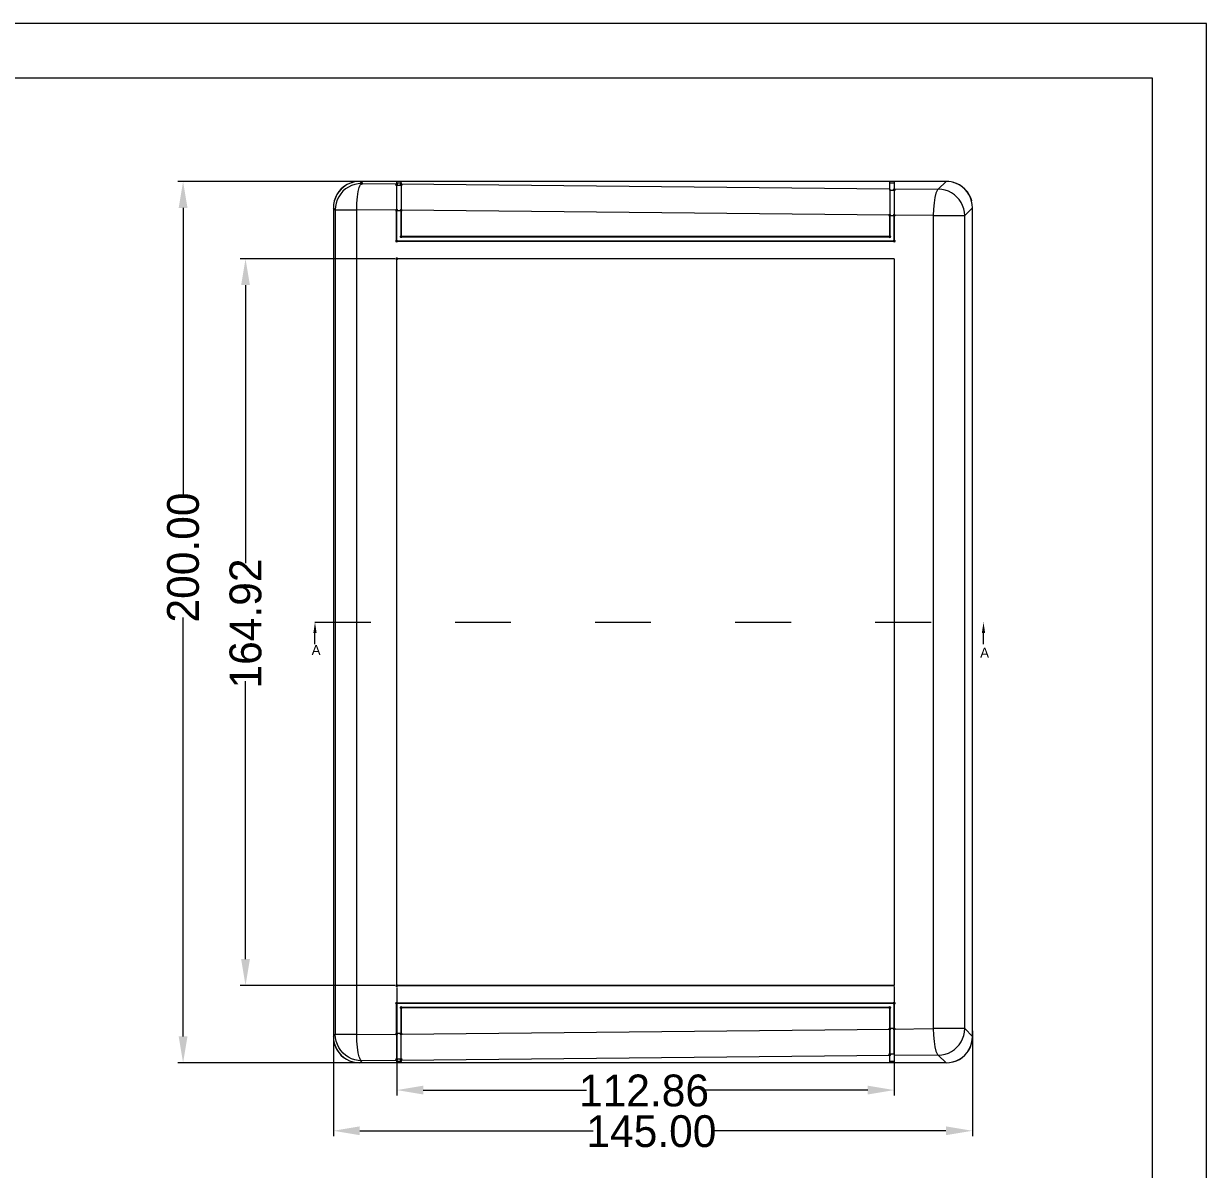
# Model space of a CAD drawing. Header units: millimetres. Extents: x 0 to 260, y 22 to 203.
# Drawn here: x 162.2 to 259.9, y 108.2 to 202.8 of the extents above; entities that cross this region are included whole.
import ezdxf

# ---------------------------------------------------------------- set-up
doc = ezdxf.new("R2010")
doc.units = ezdxf.units.MM

msp = doc.modelspace()

# ---------------------------------------------------------------- hatches: boundary and pattern name
at = {"true_color": 0xff00ff}
h = msp.add_hatch(color=6, dxfattribs=at)
h.dxf.hatch_style = 2
h.paths.add_polyline_path([(175.043218, 187.576848), (175.406932, 189.759484), (175.770999, 187.576848)])
h = msp.add_hatch(color=7)
edge = h.paths.add_edge_path()
edge.add_ellipse((190.141119, 189.59703), major_axis=(0.135996, 0), ratio=0.919585, start_angle=0, end_angle=360)
h = msp.add_hatch(color=7)
edge = h.paths.add_edge_path()
edge.add_arc((193.035132, 189.488833), 0.127792, 0, 360)
h = msp.add_hatch(color=7)
edge = h.paths.add_edge_path()
edge.add_arc((193.398775, 189.485094), 0.127618, 0, 360)
h = msp.add_hatch(color=7)
edge = h.paths.add_edge_path()
edge.add_arc((234.105485, 189.073226), 0.127792, 0, 360)
h = msp.add_hatch(color=7)
edge = h.paths.add_edge_path()
edge.add_arc((193.034744, 187.378411), 0.125324, 0, 360)
h = msp.add_hatch(color=7)
edge = h.paths.add_edge_path()
edge.add_arc((193.399234, 187.374777), 0.125324, 0, 360)
h = msp.add_hatch(color=7)
edge = h.paths.add_edge_path()
edge.add_arc((233.741313, 186.966366), 0.125324, 0, 360)
h = msp.add_hatch(color=7)
edge = h.paths.add_edge_path()
edge.add_arc((234.10612, 186.962733), 0.125324, 0, 360)
h = msp.add_hatch(color=7)
edge = h.paths.add_edge_path()
edge.add_arc((193.034567, 184.839998), 0.12603, 0, 360)
h = msp.add_hatch(color=7)
edge = h.paths.add_edge_path()
edge.add_arc((193.399375, 185.199831), 0.12603, 0, 360)
h = msp.add_hatch(color=7)
edge = h.paths.add_edge_path()
edge.add_arc((233.741313, 185.199831), 0.126281, 0, 360)
h = msp.add_hatch(color=7)
edge = h.paths.add_edge_path()
edge.add_arc((234.10612, 184.839998), 0.126281, 0, 360)
h = msp.add_hatch(color=6, dxfattribs=at)
h.dxf.hatch_style = 2
h.paths.add_polyline_path([(180.196737, 181.197567), (180.560451, 183.380204), (180.924518, 181.197567)])
h = msp.add_hatch(color=7)
edge = h.paths.add_edge_path()
edge.add_arc((193.041552, 183.380204), 0.126735, 0, 360)
at = {"true_color": 0xffff00}
h = msp.add_hatch(color=2, dxfattribs=at)
h.dxf.hatch_style = 2
h.paths.add_polyline_path([(186.15787, 152.47112), (186.430567, 152.47112), (186.294042, 153.380581)])
h = msp.add_hatch(color=2, dxfattribs=at)
h.dxf.hatch_style = 2
h.paths.add_polyline_path([(241.338735, 152.47112), (241.611432, 152.47112), (241.474907, 153.380581)])
at = {"true_color": 0xff00ff}
h = msp.add_hatch(color=6, dxfattribs=at)
h.dxf.hatch_style = 2
h.paths.add_polyline_path([(180.196737, 125.566487), (180.560451, 123.383851), (180.924518, 125.566487)])
h = msp.add_hatch(color=7)
edge = h.paths.add_edge_path()
edge.add_arc((193.041446, 123.3805), 0.126647, 0, 360)
h = msp.add_hatch(color=7)
edge = h.paths.add_edge_path()
edge.add_arc((193.034708, 121.920776), 0.126281, 0, 360)
h = msp.add_hatch(color=7)
edge = h.paths.add_edge_path()
edge.add_arc((234.105944, 121.920776), 0.12603, 0, 360)
h = msp.add_hatch(color=7)
edge = h.paths.add_edge_path()
edge.add_arc((193.399198, 121.560943), 0.126281, 0, 360)
h = msp.add_hatch(color=7)
edge = h.paths.add_edge_path()
edge.add_arc((233.741454, 121.560943), 0.12603, 0, 360)
h = msp.add_hatch(color=6, dxfattribs=at)
h.dxf.hatch_style = 2
h.paths.add_polyline_path([(175.043218, 119.183926), (175.406932, 117.00129), (175.770999, 119.183926)])
h = msp.add_hatch(color=7)
edge = h.paths.add_edge_path()
edge.add_arc((193.034708, 119.382364), 0.125324, 0, 360)
h = msp.add_hatch(color=7)
edge = h.paths.add_edge_path()
edge.add_arc((193.399198, 119.385997), 0.125324, 0, 360)
h = msp.add_hatch(color=7)
edge = h.paths.add_edge_path()
edge.add_arc((233.741278, 119.794408), 0.125324, 0, 360)
h = msp.add_hatch(color=7)
edge = h.paths.add_edge_path()
edge.add_arc((234.10612, 119.798042), 0.125324, 0, 360)
h = msp.add_hatch(color=7)
edge = h.paths.add_edge_path()
edge.add_arc((193.035132, 117.271765), 0.127706, 0, 360)
h = msp.add_hatch(color=7)
edge = h.paths.add_edge_path()
edge.add_arc((193.398634, 117.275539), 0.127618, 0, 360)
h = msp.add_hatch(color=7)
edge = h.paths.add_edge_path()
edge.add_arc((233.741913, 117.683915), 0.127706, 0, 360)
h = msp.add_hatch(color=6, dxfattribs=at)
h.dxf.hatch_style = 2
h.paths.add_polyline_path([(195.227716, 115.115269), (193.04508, 114.751556), (195.227716, 114.387489)])
h = msp.add_hatch(color=6, dxfattribs=at)
h.dxf.hatch_style = 2
h.paths.add_polyline_path([(231.919357, 115.115269), (234.101993, 114.751556), (231.919357, 114.387489)])
h = msp.add_hatch(color=6, dxfattribs=at)
h.dxf.hatch_style = 2
h.paths.add_polyline_path([(189.993235, 111.756472), (187.810599, 111.392758), (189.993235, 111.028692)])
h = msp.add_hatch(color=6, dxfattribs=at)
h.dxf.hatch_style = 2
h.paths.add_polyline_path([(238.376143, 111.756472), (240.558779, 111.392758), (238.376143, 111.028692)])

# ---------------------------------------------------------------- linework, layer by layer
at = {"color": 7, "lineweight": 0}
for points in [[(0.128058, 22.287794), (259.869517, 22.287794), (259.869517, 202.784781), (0.128058, 202.784781)], [(4.604456, 198.308031), (255.392767, 198.308031), (255.392767, 26.763839), (4.604456, 26.763839)]]:
    msp.add_lwpolyline(points, close=True, dxfattribs=at)
at = {"color": 6, "lineweight": 0, "true_color": 0xff00ff}
for points in [[(190.028724, 189.759661), (174.974638, 189.759661)], [(175.407038, 187.576848), (175.407038, 163.687795)], [(192.894691, 183.380204), (180.128369, 183.380204)], [(180.560557, 181.197567), (180.560557, 158.23879)], [(175.407038, 119.183926), (175.407038, 153.761793)], [(180.560557, 125.566487), (180.560557, 148.498807)], [(192.894691, 123.383675), (180.128369, 123.383675)], [(193.044904, 123.233639), (193.044904, 114.319297)], [(234.102169, 123.291882), (234.102169, 114.319332)], [(187.810422, 119.254376), (187.810422, 110.96057)], [(240.558955, 119.655414), (240.558955, 110.960852)], [(190.028724, 117.001114), (174.974638, 117.001114)], [(195.227716, 114.751485), (208.703474, 114.751485)], [(231.919357, 114.751485), (218.443598, 114.751485)], [(189.993235, 111.392688), (209.261604, 111.392688)], [(238.376143, 111.392688), (219.107773, 111.392688)]]:
    msp.add_lwpolyline(points, dxfattribs=at)
at = {"color": 7, "lineweight": 0}
for points in [[(190.130007, 189.596854), (189.848358, 189.574893), (189.571207, 189.51642), (189.303933, 189.422802), (189.051212, 189.295581), (188.817188, 189.136611), (188.605654, 188.948801), (188.419828, 188.735062), (188.263107, 188.499362), (188.138267, 188.245318), (188.047559, 187.977251), (187.99235, 187.699923), (187.973123, 187.418098)], [(189.409987, 189.683002), (189.140597, 189.594934), (188.886553, 189.472173), (188.651162, 189.316537), (188.437732, 189.129846)], [(189.989425, 189.759661), (189.773845, 189.74901), (189.561974, 189.717448), (189.355237, 189.665564), (189.155061, 189.593943), (188.962872, 189.503173), (188.780097, 189.393841), (188.608161, 189.266534), (188.448491, 189.121838)], [(189.738282, 187.418027), (189.756979, 187.964833), (189.800724, 188.476361), (189.866693, 188.920861), (189.95136, 189.269405), (189.991665, 189.385734), (190.048374, 189.499416), (190.092824, 189.559653), (190.152091, 189.597136)], [(193.021479, 189.759661), (189.989354, 189.759661)], [(189.989425, 189.759661), (190.152055, 189.59703)], [(190.152055, 189.59703), (193.02155, 189.568102)], [(193.021479, 189.759661), (193.021479, 189.568102)], [(193.021479, 189.759661), (193.039824, 189.650652)], [(193.021479, 189.568102), (193.023772, 189.541423), (193.030299, 189.488022)], [(193.412498, 189.747772), (193.02162, 189.747772)], [(193.03044, 189.487986), (193.032556, 189.40967), (193.033262, 189.297839), (193.033615, 189.143675), (193.033968, 188.936595), (193.033968, 188.664956), (193.033968, 188.318528), (193.033968, 187.891667), (193.03432, 187.384725)], [(193.037319, 189.460964), (193.035202, 189.365008), (193.034849, 189.142053), (193.035202, 188.806208), (193.035202, 188.380405), (193.034849, 187.894277), (193.035202, 187.378516)], [(193.037319, 189.460964), (193.03873, 189.489539)], [(193.037319, 189.460964), (193.396799, 189.457436)], [(193.039718, 189.650617), (193.394259, 189.650617)], [(193.039718, 189.489715), (193.039718, 189.650582)], [(193.394224, 189.650617), (193.412569, 189.759625)], [(193.394224, 189.650617), (193.394224, 189.48587)], [(193.394224, 189.48594), (193.396694, 189.457365)], [(193.396623, 189.45733), (193.39874, 187.374883)], [(193.403185, 189.484388), (193.402126, 189.471688), (193.401774, 189.456871), (193.401421, 189.439938), (193.401421, 189.41983), (193.401068, 189.396194), (193.400715, 189.367971), (193.400715, 189.335163), (193.400363, 189.295652), (193.400363, 189.249438), (193.400363, 189.194757), (193.40001, 189.129846), (193.40001, 189.052588), (193.40001, 188.960513), (193.40001, 188.850094), (193.399657, 188.717802), (193.399657, 188.559052), (193.399657, 188.367494), (193.399657, 188.138188), (193.399657, 187.882071), (193.399657, 187.627013), (193.399657, 187.381127)], [(193.403185, 189.484388), (193.410152, 189.537481), (193.412357, 189.564116)], [(193.412498, 189.564151), (193.412498, 189.75959)], [(193.412498, 189.564151), (233.727943, 189.155987)], [(233.728013, 189.759661), (193.412569, 189.759661)], [(233.728013, 189.759661), (233.728013, 189.156058)], [(233.728013, 189.759661), (233.74671, 189.650652)], [(234.119385, 189.747772), (233.728154, 189.747772)], [(233.74664, 189.077706), (233.74664, 189.650617)], [(233.74664, 189.650617), (234.100829, 189.650617)], [(234.100793, 189.650617), (234.119491, 189.759625)], [(234.100793, 189.650617), (234.100793, 189.074178)], [(238.387855, 189.759661), (234.119244, 189.759661)], [(234.119385, 189.152107), (234.119385, 189.75959)], [(237.743612, 189.115418), (238.387784, 189.75959)], [(239.929211, 189.121803), (239.769425, 189.266498), (239.597402, 189.393806), (239.414564, 189.503138), (239.222333, 189.593908), (239.022132, 189.665529), (238.815382, 189.717413), (238.603506, 189.748974), (238.387925, 189.759625)], [(239.937114, 189.132281), (239.724008, 189.318244), (239.489042, 189.473284), (239.235488, 189.595583), (238.966622, 189.683319)], [(188.448456, 189.121803), (188.260426, 188.907491), (188.102028, 188.669895), (187.97569, 188.41369), (187.884012, 188.143197), (187.82889, 187.862695), (187.810281, 187.577695)], [(188.437767, 189.129882), (188.251754, 188.916512), (188.096631, 188.681281), (187.974316, 188.427463), (187.886728, 188.158332)], [(233.728013, 189.156058), (233.73035, 189.129511), (233.737185, 189.075977)], [(233.737326, 189.076154), (233.73909, 189.033115), (233.739443, 188.978081), (233.739796, 188.910348), (233.740149, 188.825681), (233.740501, 188.720554), (233.740501, 188.590026), (233.740854, 188.428454), (233.740854, 188.22984), (233.740854, 187.988187), (233.740854, 187.699967), (233.740854, 187.361301), (233.740854, 186.972892)], [(233.744206, 189.048919), (233.746675, 189.077847)], [(233.744206, 189.048919), (234.103333, 189.045391)], [(234.100793, 189.074072), (234.103263, 189.045144)], [(234.103192, 189.045321), (234.105662, 186.962874)], [(234.110071, 189.072344), (234.109013, 189.058232), (234.10866, 189.040241), (234.108307, 189.029305), (234.108307, 189.016252), (234.107955, 189.001788), (234.107955, 188.984855), (234.107602, 188.965452), (234.107602, 188.943227), (234.107602, 188.917474), (234.107249, 188.887841), (234.107249, 188.853269), (234.107249, 188.813757), (234.106896, 188.767896), (234.106896, 188.714627), (234.106896, 188.652185), (234.106896, 188.57916), (234.106896, 188.493082), (234.106544, 188.392188), (234.106544, 188.272949), (234.106544, 188.131838), (234.106544, 187.964621), (234.106544, 187.765655), (234.106544, 187.529294), (234.106544, 187.256949), (234.106544, 186.969082)], [(234.110071, 189.072344), (234.117039, 189.125701), (234.119244, 189.152071)], [(234.119385, 189.152107), (237.743471, 189.115418)], [(237.743612, 189.115418), (237.684345, 189.078112), (237.639895, 189.018051), (237.583319, 188.904148), (237.542881, 188.787334), (237.458215, 188.439143), (237.392245, 187.994996), (237.348501, 187.483115), (237.329804, 186.936309)], [(239.92265, 186.93638), (239.903423, 187.220146), (239.847155, 187.499413), (239.755301, 187.768847), (239.628786, 188.023994), (239.4703, 188.26084), (239.282711, 188.475197), (239.068354, 188.663095), (238.831508, 188.821624), (238.576362, 188.947743), (238.306927, 189.039994), (238.027351, 189.095997), (237.743541, 189.115488)], [(240.566893, 187.577518), (240.548548, 187.862563), (240.493162, 188.143374), (240.401704, 188.413602), (240.275851, 188.670071), (240.11688, 188.907358), (239.92907, 189.121627)], [(239.937114, 189.132281), (240.119676, 188.92445), (240.273664, 188.694131), (240.395592, 188.446216), (240.483919, 188.185072), (240.490622, 188.158261)], [(187.973018, 187.418027), (187.810387, 187.580658)], [(187.810422, 187.580623), (187.810422, 119.180187)], [(240.566893, 187.580623), (239.92272, 186.936451)], [(240.566893, 119.180151), (240.566893, 187.580587)], [(187.973018, 187.418027), (187.973018, 119.342852)], [(187.973018, 187.418027), (189.738318, 187.418027)], [(193.034214, 187.384584), (189.738212, 187.418098)], [(189.738282, 119.342747), (189.738282, 187.417922)], [(193.034214, 187.378411), (193.034214, 184.838058)], [(193.035237, 187.378411), (193.035237, 187.350541)], [(193.035237, 184.841938), (193.035237, 187.350541)], [(193.035237, 187.348601), (193.398599, 187.348601)], [(193.398704, 187.346872), (193.398704, 187.374742)], [(193.398704, 187.346872), (193.398704, 185.198103)], [(233.740784, 186.972751), (193.399586, 187.380915)], [(193.399727, 185.201772), (193.399727, 187.374883)], [(233.740784, 186.966366), (233.740784, 185.201772)], [(233.741807, 186.966366), (233.741807, 186.938497)], [(233.741807, 185.197997), (233.741807, 186.938602)], [(233.741807, 186.936733), (234.105521, 186.936733)], [(234.105591, 186.934828), (234.105591, 186.962697)], [(234.105591, 186.934828), (234.105591, 184.841797)], [(237.329874, 186.93638), (234.106544, 186.968836)], [(234.106649, 184.838164), (234.106649, 186.962591)], [(237.329874, 186.93638), (237.329874, 119.824288)], [(237.329874, 186.93638), (239.922791, 186.93638)], [(239.92265, 119.824394), (239.92265, 186.936486)], [(234.105944, 184.841938), (193.034497, 184.841938)], [(193.034567, 184.838164), (234.106014, 184.838164)], [(193.399375, 185.197997), (233.741278, 185.197997)], [(233.741454, 185.201772), (193.399551, 185.201772)], [(193.038342, 123.377325), (193.038342, 183.383414)], [(234.099065, 183.383449), (193.041376, 183.383449)], [(193.044904, 123.380394), (193.044904, 183.380133)], [(234.102169, 183.383449), (234.102169, 123.37736)], [(234.099065, 123.383675), (193.041376, 123.383675)], [(193.041446, 123.377325), (234.099135, 123.377325)], [(193.034214, 121.922611), (193.034214, 119.382258)], [(234.105944, 121.922611), (193.034497, 121.922611)], [(193.034567, 121.918836), (234.106014, 121.918836)], [(193.035237, 119.410268), (193.035237, 121.918871)], [(193.398704, 121.562777), (193.398704, 119.414008)], [(193.399375, 121.559002), (233.741278, 121.559002)], [(233.741454, 121.562777), (193.399551, 121.562777)], [(193.399727, 119.385997), (193.399727, 121.559108)], [(233.740784, 121.559002), (233.740784, 119.794408)], [(233.741807, 119.822313), (233.741807, 121.562918)], [(234.105591, 121.918836), (234.105591, 119.825805)], [(234.106649, 119.798042), (234.106649, 121.922469)], [(187.810422, 119.180151), (187.973053, 119.342782)], [(187.810422, 119.183079), (187.828899, 118.898255), (187.884153, 118.617929), (187.97561, 118.347613), (188.101464, 118.091585), (188.259685, 117.854386), (188.447539, 117.639677), (188.661763, 117.451778), (188.898742, 117.293249), (189.15455, 117.167175), (189.424381, 117.075232), (189.704971, 117.019802), (189.989531, 117.001149)], [(190.152055, 117.163744), (189.868246, 117.183103), (189.588669, 117.239239), (189.319191, 117.331358), (189.063736, 117.457608), (188.827242, 117.616446), (188.613239, 117.804389), (188.42534, 118.018569), (188.266811, 118.255239), (188.140693, 118.510562), (188.048441, 118.780172), (187.992438, 119.059263), (187.972947, 119.342852)], [(189.738282, 119.342747), (187.972982, 119.342747)], [(190.152055, 117.163744), (190.092789, 117.20105), (190.048339, 117.261111), (189.99163, 117.37497), (189.951325, 117.491475), (189.866658, 117.840019), (189.800689, 118.284166), (189.756944, 118.796047), (189.738247, 119.342852)], [(189.738282, 119.342747), (193.034285, 119.375908)], [(193.034214, 119.376014), (193.034214, 118.875775), (193.034214, 118.45103), (193.033862, 118.104602), (193.033862, 117.830141), (193.033509, 117.619886), (193.033156, 117.463605), (193.032803, 117.350716), (193.030334, 117.272752)], [(193.035237, 119.382364), (193.034885, 118.864486), (193.035237, 118.3773), (193.035237, 117.951497), (193.034885, 117.616711), (193.035237, 117.395166), (193.037354, 117.299916)], [(193.035237, 119.410268), (193.035237, 119.382399)], [(193.398704, 119.412173), (193.035343, 119.412173)], [(193.396623, 117.303444), (193.39874, 117.3994), (193.39874, 117.622355), (193.398387, 117.9582), (193.398387, 118.384002), (193.398387, 118.869777), (193.39874, 119.385891)], [(193.398704, 119.385997), (193.398704, 119.413867)], [(193.403185, 117.276386), (193.401068, 117.354703), (193.400363, 117.466886), (193.40001, 117.621403), (193.40001, 117.828483), (193.399657, 118.100122), (193.399657, 118.44655), (193.399657, 118.873058), (193.399657, 119.379647)], [(193.399727, 119.379788), (233.740925, 119.787952)], [(233.740784, 119.788023), (233.740784, 119.373862), (233.740784, 119.016498), (233.740784, 118.715578), (233.740784, 118.467223), (233.740431, 118.265434), (233.740431, 118.103862), (233.740078, 117.975803), (233.740078, 117.874556), (233.739373, 117.795534), (233.73902, 117.732387), (233.737256, 117.684762)], [(233.744206, 117.711855), (233.741736, 119.794302)], [(233.741807, 119.822313), (233.741807, 119.794443)], [(234.105591, 119.824041), (233.741877, 119.824041)], [(234.105591, 119.798042), (234.105591, 119.825911)], [(234.110071, 117.688254), (234.10866, 117.731646), (234.107602, 117.786679), (234.107249, 117.854413), (234.106896, 117.938726), (234.106896, 118.043501), (234.106896, 118.174029), (234.106544, 118.335601), (234.106544, 118.533863), (234.106544, 118.775515), (234.106191, 119.063735), (234.106191, 119.402401), (234.106544, 119.791515)], [(234.106649, 119.791656), (237.32998, 119.824465)], [(239.92265, 119.824394), (237.329733, 119.824394)], [(237.329874, 119.824394), (237.348571, 119.277589), (237.392316, 118.766061), (237.458285, 118.321561), (237.542952, 117.973016), (237.583389, 117.856688), (237.639966, 117.743005), (237.684416, 117.682768), (237.743682, 117.645286)], [(237.743612, 117.645356), (238.027422, 117.664715), (238.306998, 117.720851), (238.576432, 117.812838), (238.831579, 117.93922), (239.068248, 118.09775), (239.282429, 118.285648), (239.470327, 118.499828), (239.628856, 118.736498), (239.755107, 118.991821), (239.847226, 119.261431), (239.903494, 119.540699), (239.92272, 119.824465)], [(238.385103, 117.001114), (238.672573, 117.019899), (238.955545, 117.076255), (239.226787, 117.168639), (239.482947, 117.295683), (239.719397, 117.454565), (239.933092, 117.642816), (240.119888, 117.856997), (240.27705, 118.093666), (240.402551, 118.348637), (240.493656, 118.617894), (240.548601, 118.898485), (240.567034, 119.183044)], [(239.92265, 119.824394), (240.566822, 119.180222)], [(187.886552, 118.602936), (187.975516, 118.330104), (188.098797, 118.075379), (188.253704, 117.841457), (188.437546, 117.631034), (188.647632, 117.446804), (188.881269, 117.291463), (189.135767, 117.167707), (189.408435, 117.078231)], [(239.938489, 117.629693), (240.125015, 117.843184), (240.280552, 118.078735), (240.403081, 118.333005), (240.490587, 118.602654)], [(190.152055, 117.163744), (189.989425, 117.001114)], [(193.021479, 117.192672), (190.151985, 117.163744)], [(193.021479, 117.192672), (193.021479, 117.001114)], [(193.03044, 117.272611), (193.023781, 117.21921), (193.02162, 117.192531)], [(193.396623, 117.303444), (193.037143, 117.299916)], [(193.039718, 117.271059), (193.037248, 117.299987)], [(193.039718, 117.110157), (193.039718, 117.271024)], [(193.394224, 117.274834), (193.394224, 117.110087)], [(193.396623, 117.303444), (193.395212, 117.274869)], [(193.412498, 117.196623), (193.410161, 117.223125), (193.403326, 117.276351)], [(193.412498, 117.001114), (193.412498, 117.196553)], [(233.728013, 117.604716), (193.412569, 117.196553)], [(233.728013, 117.604716), (233.728013, 117.001114)], [(233.737326, 117.684621), (233.730359, 117.631219), (233.728154, 117.60454)], [(234.103192, 117.715453), (233.744064, 117.711926)], [(233.74664, 117.683068), (233.74417, 117.711996)], [(233.74664, 117.110157), (233.74664, 117.683068)], [(234.100793, 117.686702), (234.100793, 117.110263)], [(234.119385, 117.608667), (234.117048, 117.635038), (234.110212, 117.688395)], [(234.119385, 117.001114), (234.119385, 117.608597)], [(237.743612, 117.645356), (234.119526, 117.608667)], [(238.387855, 117.001114), (237.743682, 117.645286)], [(238.968703, 117.078125), (239.237509, 117.166115), (239.490903, 117.288601), (239.725643, 117.443696), (239.938489, 117.629517)], [(193.021479, 117.001114), (189.989354, 117.001114)], [(193.039718, 117.110157), (193.021373, 117.001149)], [(193.412498, 117.013002), (193.02162, 117.013002)], [(193.394224, 117.110157), (193.039683, 117.110157)], [(193.412498, 117.001114), (193.394154, 117.110122)], [(233.728013, 117.001114), (193.412569, 117.001114)], [(233.74664, 117.110157), (233.727942, 117.001149)], [(234.119385, 117.013002), (233.728154, 117.013002)], [(234.100793, 117.110157), (233.746604, 117.110157)], [(234.119385, 117.001114), (234.100687, 117.110122)], [(238.385103, 117.001114), (234.119314, 117.001114)]]:
    msp.add_lwpolyline(points, dxfattribs=at)
at = {"color": 2, "lineweight": 0, "true_color": 0xffff00}
for points in [[(186.294219, 153.380299), (190.914549, 153.380299)], [(197.851571, 153.380299), (202.471902, 153.380299)], [(209.408924, 153.380299), (214.029255, 153.380299)], [(220.966277, 153.380299), (225.586607, 153.380299)], [(232.52363, 153.380299), (237.14396, 153.380299)], [(186.294219, 151.561447), (186.294219, 152.470908)], [(241.475013, 151.561447), (241.475013, 152.470908)]]:
    msp.add_lwpolyline(points, dxfattribs=at)

# ---------------------------------------------------------------- texts
at = {"color": 4, "true_color": 0x00ffff, "char_height": 2.624417, "attachment_point": 7, "rotation": 90}
for s, insert in [('{\\fAdobeSongStd-Light|b0|i0|c0;200.00}', (176.748057, 153.347737)), ('{\\fAdobeSongStd-Light|b0|i0|c0;164.92}', (181.901386, 147.900705))]:
    msp.add_mtext(s, dxfattribs=dict(at, insert=insert))
at = {"color": 6, "true_color": 0xff00ff, "char_height": 0.824776, "attachment_point": 1}
for insert in [(186.017069, 151.491186), (241.197836, 151.269012)]:
    msp.add_mtext('{\\fAdobeSongStd-Light|b0|i0|c0;A}', dxfattribs=dict(at, insert=insert))
at = {"color": 4, "true_color": 0x00ffff, "char_height": 2.624417, "attachment_point": 1}
for s, insert in [('{\\fAdobeSongStd-Light|b0|i0|c0;112.86}', (208.084629, 116.034894)), ('{\\fAdobeSongStd-Light|b0|i0|c0;145.00}', (208.695789, 112.67627))]:
    msp.add_mtext(s, dxfattribs=dict(at, insert=insert))

doc.saveas('drawing.dxf')
